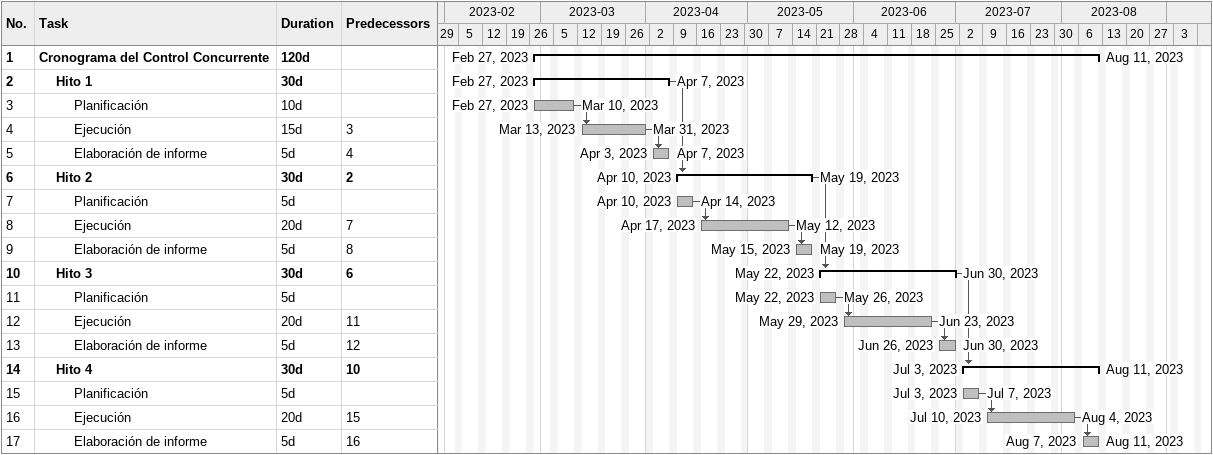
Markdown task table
| ID | Level | Task | Duration | Start | Finish | Predecessors |
|---|---|---|---|---|---|---|
| 1 | 1 | **Cronograma del Control Concurrente** | 120d | 2023-02-27 | 2023-08-11 |  |
| 2 | 2 | **Hito 1** | 30d | 2023-02-27 | 2023-04-07 |  |
| 3 | 3 | Planificación | 10d | 2023-02-27 | 2023-03-10 |  |
| 4 | 3 | Ejecución | 15d | 2023-03-13 | 2023-03-31 | 3 |
| 5 | 3 | Elaboración de informe | 5d | 2023-04-03 | 2023-04-07 | 4 |
| 6 | 2 | **Hito 2** | 30d | 2023-04-10 | 2023-05-19 | 2 |
| 7 | 3 | Planificación | 5d | 2023-04-10 | 2023-04-14 |  |
| 8 | 3 | Ejecución | 20d | 2023-04-17 | 2023-05-12 | 7 |
| 9 | 3 | Elaboración de informe | 5d | 2023-05-15 | 2023-05-19 | 8 |
| 10 | 2 | **Hito 3** | 30d | 2023-05-22 | 2023-06-30 | 6 |
| 11 | 3 | Planificación | 5d | 2023-05-22 | 2023-05-26 |  |
| 12 | 3 | Ejecución | 20d | 2023-05-29 | 2023-06-23 | 11 |
| 13 | 3 | Elaboración de informe | 5d | 2023-06-26 | 2023-06-30 | 12 |
| 14 | 2 | **Hito 4** | 30d | 2023-07-03 | 2023-08-11 | 10 |
| 15 | 3 | Planificación | 5d | 2023-07-03 | 2023-07-07 |  |
| 16 | 3 | Ejecución | 20d | 2023-07-10 | 2023-08-04 | 15 |
| 17 | 3 | Elaboración de informe | 5d | 2023-08-07 | 2023-08-11 | 16 |
